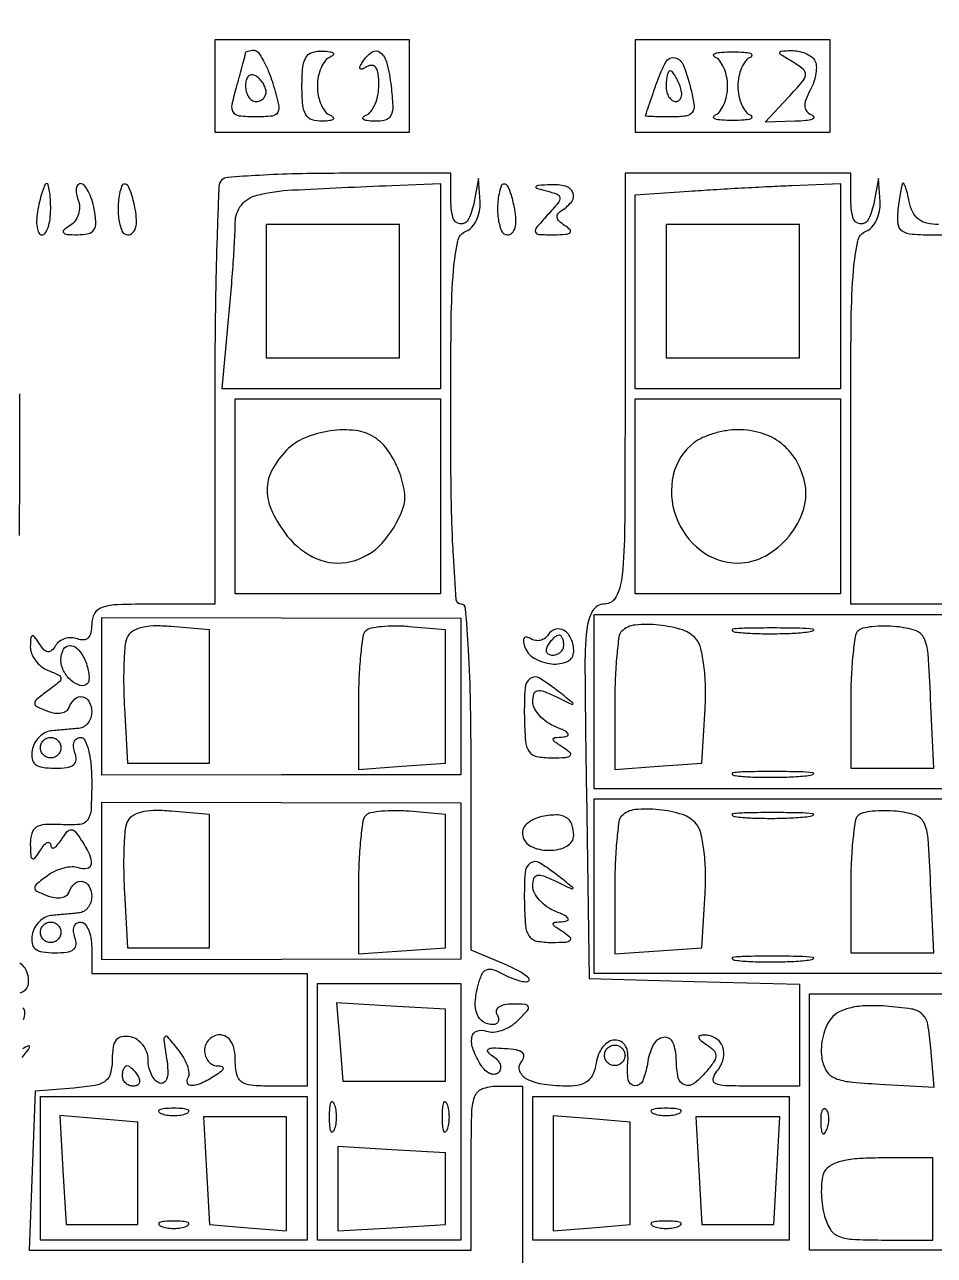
# Model space of a CAD drawing. Extents: x 4 to 1603, y 7 to 792.
# Drawn here: x 443.5 to 532.2, y 557.5 to 677.5 of the extents above; entities that cross this region are included whole.
import ezdxf

# ---------------------------------------------------------------- set-up
doc = ezdxf.new("R2010")
doc.units = 0

msp = doc.modelspace()

# ---------------------------------------------------------------- linework, layer by layer
for points in [[(4.463028, 790.750623, 0.090794), (4.267848, 789.688086, 0.000004), (4.202933, 675.011121, 0.000189), (4.180203, 548.51456, 0.000114), (4.244173, 398.5), (4.5, 7.5), (803.751263, 7.249377), (1603.002525, 6.998755), (1602.751263, 399.249377), (1602.5, 791.5), (803.718854, 791.750623, 0.000059), (387.797189, 791.831666, 0.000332), (164.795027, 791.700628, 0.000012), (5.544081, 791.497643, 0.311183)], [(467.661891, 671.75, -0.013487), (468.227508, 669.712703, -0.182881), (468.138269, 668.959487, -0.251733), (467.587932, 668.584688, -0.026173), (465.971177, 668.5, -0.026588), (464.39028, 668.584125, -0.233044), (463.81446, 668.948546, -0.191659), (463.689361, 669.677689, -0.017625), (464.141505, 671.493398, 0.002117), (464.470476, 672.659057, 0.003145), (464.747817, 673.682862, 0.001391), (464.976513, 674.558494, 0.063257), (465, 674.743398, -0.26665), (465.056711, 674.842178, -0.057404), (465.244464, 674.924623, -0.045605), (465.513369, 674.981359, -0.029207), (465.832219, 675, -0.235928), (466.214344, 674.809064, -0.032832), (466.712975, 674.045313, -0.031827), (467.219208, 672.994969, -0.021929)], [(473.25, 674.337719, 0.133037), (472.771054, 673.975095, 0.060902), (472.367188, 673.29608, 0.054085), (472.092738, 672.42994, 0.049739), (472, 671.5, 0.049739), (472.092738, 670.57006, 0.054085), (472.367188, 669.70392, 0.060902), (472.771054, 669.024905, 0.133037), (473.25, 668.662281, -0.095988), (473.554893, 668.464732, -0.45688), (473.545313, 668.282867, -0.132944), (473.203073, 668.139498, -0.023233), (472.5, 668.078947, -0.085924), (471.489697, 668.213061, -0.186716), (470.887218, 668.692917, -0.111068), (470.579681, 669.660307, -0.021646), (470.5, 671.5, -0.021646), (470.579681, 673.339693, -0.111068), (470.887218, 674.307083, -0.186716), (471.489697, 674.786939, -0.085924), (472.5, 674.921053, -0.023233), (473.203073, 674.860502, -0.132944), (473.545313, 674.717133, -0.45688), (473.554893, 674.535268, -0.095988)], [(479.189793, 671.5, -0.017329), (479.349009, 669.552292, -0.12415), (479.162802, 668.634297, -0.223224), (478.618, 668.189768, -0.071031), (477.549199, 668.078947, -0.022728), (476.827727, 668.139661, -0.125937), (476.46914, 668.282867, -0.457969), (476.45429, 668.464979, -0.102787), (476.75, 668.662281, 0.139043), (477.229205, 669.034073, 0.059439), (477.632812, 669.745735, 0.052438), (477.907386, 670.657911, 0.046935), (478, 671.64235, 0.031593), (477.934105, 672.684172, 0.113906), (477.705469, 673.304422, 0.233427), (477.332895, 673.5238, 0.158069), (476.845492, 673.404508, -0.029004), (476.386848, 673.156574, -0.315645), (476.190983, 673.190983, -0.315645), (476.156574, 673.386848, -0.029004), (476.404508, 673.845492, -0.099368), (477.318259, 674.823077, -0.342788), (478.12929, 674.791089, -0.158814), (478.786812, 673.73273, -0.031184)], [(514.25, 674.337719, 0.133037), (513.771054, 673.975095, 0.060902), (513.367188, 673.29608, 0.054085), (513.092738, 672.42994, 0.049739), (513, 671.5, 0.049739), (513.092738, 670.57006, 0.054085), (513.367188, 669.70392, 0.060902), (513.771054, 669.024905, 0.133037), (514.25, 668.662281, -0.300911), (514.377633, 668.476791, -0.339254), (514.251562, 668.306058, -0.055175), (513.579026, 668.190351, -0.015036), (512.5, 668.157895, -0.015036), (511.420974, 668.190351, -0.055175), (510.748438, 668.306058, -0.339254), (510.622367, 668.476791, -0.300911), (510.75, 668.662281, 0.133037), (511.228946, 669.024905, 0.060902), (511.632812, 669.70392, 0.054085), (511.907262, 670.57006, 0.049739), (512, 671.5, 0.049739), (511.907262, 672.42994, 0.054085), (511.632812, 673.29608, 0.060902), (511.228946, 673.975095, 0.133037), (510.75, 674.337719, -0.300911), (510.622367, 674.523209, -0.339254), (510.748438, 674.693942, -0.055175), (511.420974, 674.809649, -0.015036), (512.5, 674.842105, -0.015036), (513.579026, 674.809649, -0.055175), (514.251562, 674.693942, -0.339254), (514.377633, 674.523209, -0.300911)], [(520.487227, 674.020667, -0.126831), (520.64654, 673.50794, -0.049087), (520.609706, 672.759139, -0.04454), (520.406712, 671.916012, -0.041551), (520.054234, 671.101337, 0.032658), (519.623793, 670.153047, 0.111474), (519.530615, 669.485946, 0.171065), (519.745229, 669.008071, 0.106886), (520.25799, 668.659618, -0.287478), (520.398198, 668.46611, -0.338507), (520.276142, 668.282085, -0.060023), (519.625752, 668.141787, -0.016393), (518.575686, 668.078947), (515.651372, 668), (517.909339, 670.403495, 0.011222), (519.280099, 671.92984, 0.147969), (519.582793, 672.615935, 0.25885), (519.359712, 673.166624, 0.038191), (518.333653, 673.873087, -0.006332), (517.243353, 674.525607, -0.2261), (517.087519, 674.766545, -0.432051), (517.219245, 674.927365, -0.012724), (518.190983, 674.969591, -0.053034), (518.882703, 674.908571, -0.049521), (519.563035, 674.703388, -0.053118), (520.132596, 674.393703, -0.103637)], [(508.474899, 671, -0.030797), (508.727841, 669.611335, -0.196429), (508.541148, 668.934979, -0.19921), (507.936283, 668.58843, -0.031763), (506.545662, 668.5, -0.00371), (505.56954, 668.507243, -0.006182), (504.747788, 668.529603, -0.001532), (504.039115, 668.559832, -0.400893), (504, 668.600777, -0.081416), (504.01272, 668.678373, -0.000258), (504.330244, 669.61929, -0.001454), (504.693258, 670.682969, -0.000909), (505.124236, 671.92654, -0.042891), (506.013989, 673.912755, -0.346353), (506.875083, 674.273842, -0.241622), (507.706504, 673.508653, -0.027746)], [(465, 671.559017, 0.062283), (465.074545, 670.962904, 0.080552), (465.29375, 670.457961, 0.097988), (465.618621, 670.120018, 0.153634), (466, 670, 0.092995), (466.381732, 670.071618, 0.096318), (466.70625, 670.276414, 0.099231), (466.923444, 670.581949, 0.105429), (467, 670.940983, 0.089642), (466.926698, 671.346558, 0.053229), (466.70625, 671.7871, 0.051032), (466.382515, 672.193797, 0.06081), (466, 672.5, 0.139169), (465.620352, 672.607943, 0.191142), (465.29375, 672.478525, 0.138808), (465.073267, 672.110654, 0.066118)], [(506, 671.5, 0.062722), (506.07223, 670.926468, 0.08088), (506.284531, 670.440625, 0.098158), (506.599211, 670.115494, 0.152681), (506.968615, 670, 0.184534), (507.289193, 670.122486, 0.147206), (507.483616, 670.440625, 0.100118), (507.511135, 670.925634, 0.055937), (507.361626, 671.5, 0.02136), (507.112506, 672.074558, 0.030395), (506.839659, 672.559375, 0.030693), (506.579329, 672.912889, 0.222225), (506.393011, 673, 0.289661), (506.241071, 672.903916, 0.046727), (506.115447, 672.559375, 0.039339), (506.028469, 672.074824, 0.024748)], [(444.755249, 659.5, 0.031701), (444.634359, 658.541823, 0.053628), (444.670744, 657.734375, 0.076393), (444.843992, 657.183445, 0.285831), (445.138672, 657, 0.249889), (445.469414, 657.176307, 0.064968), (445.746985, 657.734375, 0.050289), (445.937276, 658.542347, 0.032714), (446, 659.5, 0.014412), (445.972369, 660.458419, 0.023639), (445.88737, 661.265625, 0.020244), (445.767351, 661.880837, 0.347462), (445.616577, 662, 0.300822), (445.443639, 661.885601, 0.017542), (445.2054, 661.265625, 0.021857), (444.966135, 660.4582, 0.013875)], [(448.677102, 660.399075, -0.089203), (448.806466, 659.720843, -0.07897), (448.700982, 659.008817, -0.080028), (448.382418, 658.372891, -0.095843), (447.895717, 657.914388, 0.030304), (447.277, 657.467936, 0.410297), (447.250122, 657.216378, 0.211923), (447.564824, 657.052194, 0.013988), (448.611328, 657.015313, 0.053312), (449.67284, 657.121037, 0.198405), (450.216929, 657.491289, 0.161198), (450.4062, 658.197342, 0.032799), (450.244751, 659.5, 0.030978), (449.999456, 660.457376, 0.044065), (449.656944, 661.265625, 0.052191), (449.275254, 661.831777, 0.221867), (448.914808, 662, 0.227398), (448.641766, 661.86905, 0.133029), (448.493516, 661.529728, 0.083418), (448.503367, 661.012595, 0.045258)], [(452.916667, 661.75, 0.057849), (452.596426, 660.218875, 0.05473), (452.62629, 658.625415, 0.0645), (452.951223, 657.388603, 0.305249), (453.528447, 657, 0.1962), (453.981154, 657.184754, 0.129922), (454.272314, 657.673313, 0.080747), (454.365752, 658.462148, 0.036426), (454.244751, 659.5, 0.021051), (453.919178, 660.88438, 0.06513), (453.543165, 661.76598, 0.265922), (453.205251, 661.958451, 0.322255)], [(484, 652), (484, 642), (473.355395, 642), (462.71079, 642), (463.348286, 648.75, 0.003242), (463.592849, 651.5321, 0.003268), (463.800606, 654.309649, 0.003187), (463.95036, 656.731788, 0.013185), (463.992891, 658.19774, -0.168596), (464.59197, 659.909332, -0.168382), (466.122881, 660.882893, -0.045288), (469.561178, 661.375405, -0.003209), (479.25, 661.815018), (484, 662)], [(489.916667, 661.75, 0.057849), (489.596426, 660.218875, 0.05473), (489.62629, 658.625415, 0.0645), (489.951223, 657.388603, 0.305249), (490.528447, 657, 0.1962), (490.981154, 657.184754, 0.129922), (491.272314, 657.673313, 0.080747), (491.365752, 658.462148, 0.036426), (491.244751, 659.5, 0.021051), (490.919178, 660.88438, 0.06513), (490.543165, 661.76598, 0.265922), (490.205251, 661.958451, 0.322255)], [(494.325476, 661.296139, -0.026644), (495.392406, 660.95881, -0.301537), (495.639284, 660.617037, -0.185163), (495.473538, 660.127313, -0.01076), (494.420488, 658.912141, 0.009532), (493.344364, 657.676489, 0.26578), (493.27146, 657.270996, 0.306192), (493.583412, 657.041207, 0.011748), (495.095012, 657.015313, 0.01517), (496.213243, 657.056375, 0.158438), (496.633907, 657.225032, 0.44098), (496.645652, 657.488376, 0.055038), (496.143237, 657.890313, -0.045108), (495.582121, 658.321264, -0.167837), (495.374236, 658.708088, -0.218762), (495.475495, 659.0737, -0.079241), (495.893237, 659.434017, 0.095549), (496.829576, 660.296035, 0.274816), (496.914139, 661.140615, 0.226116), (496.180547, 661.74539, 0.074186), (494.75, 661.883999, 0.004213), (493.512565, 661.809743, 0.222831), (493.310001, 661.697271, 0.518622), (493.35658, 661.561916, 0.007388)], [(523, 652), (523, 642), (513, 642), (503, 642), (503, 651.44774), (503, 660.895481), (508.25, 661.262758, -0.002247), (510.605267, 661.416895, -0.001422), (513.353125, 661.576486, -0.001427), (516.053582, 661.71789, -0.002634), (518.25, 661.815018), (523, 662)], [(469, 636, 0.075518), (467.576721, 634.066874, 0.12377), (467.100775, 632.10166, 0.111301), (467.594611, 629.996003, 0.053667), (469.07258, 627.634859, 0.125439), (471.948531, 625.427115, 0.161173), (475.250762, 625.143969, 0.14815), (478.273916, 626.908083, 0.101997), (480.344414, 630.322442, 0.123253), (480.501635, 631.945622, 0.057363), (479.94734, 634.001839, 0.056362), (478.910607, 635.943099, 0.095021), (477.600296, 637.234687, 0.11893), (475.726361, 637.922938, 0.064545), (473.258626, 637.889182, 0.063253), (470.813984, 637.215432, 0.097844)], [(508.745863, 636.75, 0.174608), (506.704694, 633.584654, 0.144592), (506.947317, 629.557807, 0.141647), (509.35263, 626.250494, 0.166663), (513, 625, 0.127066), (515.661737, 625.687534, 0.09532), (517.994429, 627.634937, 0.096556), (519.41594, 630.283443, 0.134794), (519.501792, 632.956719, 0.075456), (518.636063, 635.084005, 0.093759), (517.223503, 636.681316, 0.092832), (515.312956, 637.662885, 0.072492), (513, 638, 0.040769), (511.877789, 637.908345, 0.03071), (510.670529, 637.632812, 0.031409), (509.560758, 637.229492, 0.060307)], [(453.435168, 617.691645, 0.07139), (453.238803, 616.82921, 0.011456), (453.137728, 615.101067, 0.012467), (453.115983, 613.045741, 0.010651), (453.193204, 610.880801), (453.5, 605.5), (457.5, 605.5), (461.5, 605.5), (461.5, 612), (461.5, 618.5), (457.741963, 618.810844, 0.02481), (456.027408, 618.867303, 0.059458), (454.769065, 618.695787, 0.088331), (453.915513, 618.303867, 0.150557)], [(476.714259, 618.380925, 0.161926), (476.432321, 617.818017, 0.01077), (476.209813, 615.999173, 0.014657), (476.051973, 613.776036, 0.010393), (476, 611.275836), (476, 604.885004), (480.25, 605.192502), (484.5, 605.5), (484.5, 612), (484.5, 618.5), (480.964259, 618.797592, 0.020091), (479.558152, 618.859209, 0.025341), (478.257328, 618.797953, 0.024855), (477.200341, 618.640985, 0.148137)], [(494.5, 618, -0.101807), (494.175391, 617.656058, -0.098555), (493.737713, 617.463265, -0.097269), (493.254648, 617.45142, -0.096337), (492.80117, 617.622884, 0.082899), (492.417235, 617.779874, 0.283752), (492.172993, 617.696151, 0.204118), (492.085747, 617.398237, 0.050214), (492.198596, 616.889196, 0.182812), (493.130167, 615.737522, 0.105795), (494.843911, 615.172978, 0.133146), (496.382339, 615.41701, 0.295352), (497, 616.371432, 0.099672), (496.754805, 617.589226, 0.150124), (496.066103, 618.414564, 0.216309), (495.22088, 618.543452, 0.187785)], [(496, 617, -0.105053), (495.918938, 616.618444, -0.099167), (495.688914, 616.29375, -0.09642), (495.345238, 616.076123, -0.093332), (494.940983, 616, -0.108972), (494.586039, 616.078288, -0.182303), (494.3746, 616.29375, -0.161196), (494.343488, 616.6179, -0.082592), (494.5, 617, -0.029505), (494.768994, 617.382774, -0.035638), (495.066025, 617.70625, -0.038439), (495.34829, 617.934461, -0.151918), (495.559017, 618, -0.210953), (495.727648, 617.92554, -0.081139), (495.870461, 617.70625, -0.061769), (495.967655, 617.382849, -0.042167)], [(501.666667, 618.333333, 0.164525), (501.40303, 617.800239, 0.00974), (501.195833, 615.985193, 0.01384), (501.048475, 613.772673, 0.009706), (501, 611.275836), (501, 604.885004), (505.25, 605.192502), (509.5, 605.5), (509.805075, 610.831176, 0.020141), (509.842345, 613.038225, 0.026293), (509.689125, 615.051329, 0.027972), (509.384487, 616.684002, 0.113567), (508.93263, 617.581176, 0.1446), (507.59592, 618.477848, 0.050167), (505.298785, 618.95164, 0.04996), (502.992958, 618.959282, 0.173942)], [(512.727696, 618.278268, 0.02012), (514.234338, 618.152063, 0.010546), (516.11537, 618.110215, 0.010474), (518.048239, 618.148479, 0.015806), (519.727696, 618.270202, 0.062969), (520.351289, 618.416037, 0.78507), (520.335636, 618.550546, 0.026082), (519.006031, 618.645979, 0.004587), (516.5, 618.67186, 0.004873), (513.985512, 618.650253, 0.021409), (512.504386, 618.559569, 0.613017), (512.45162, 618.422293, 0.180442)], [(524.71406, 618.380727, 0.161584), (524.432267, 617.81904, 0.010906), (524.209755, 616.016005, 0.014763), (524.051963, 613.811481, 0.010483), (524, 611.333333), (524, 605), (528.04569, 605), (532.09138, 605), (531.79569, 611.75, 0.006402), (531.545199, 616.172352, 0.093325), (531.151536, 617.679455, 0.208524), (530.303654, 618.420158, 0.052355), (528.46406, 618.797393, 0.023563), (527.249413, 618.85882, 0.028525), (526.110172, 618.797672, 0.029193), (525.179428, 618.638837, 0.140413)], [(449.41655, 615.356872, -0.031258), (449.62435, 614.694304, -0.039766), (449.727614, 614.062167, -0.044304), (449.724434, 613.542119, -0.17442), (449.59007, 613.256736, -0.268399), (448.883805, 613.068129, -0.116311), (447.997009, 613.546915, -0.091782), (447.259177, 614.49544, -0.120085), (447, 615.559017, -0.122783), (447.258123, 616.594304, -0.299929), (447.916648, 616.953483, -0.204439), (448.74922, 616.512841, -0.078735)], [(492.180564, 610, 0.016227), (492.289253, 607.651735, 0.129375), (492.64399, 606.636086, 0.200161), (493.381304, 606.150541, 0.048304), (494.867884, 606.015313, 0.011143), (496.220364, 606.05333, 0.167921), (496.650616, 606.226739, 0.453051), (496.651774, 606.505592, 0.037628), (496, 607, -0.008404), (495.121204, 607.589093, -0.24563), (495, 607.820929, -0.382482), (495.141072, 607.978367, -0.014281), (496, 608.048074, 0.106512), (496.394497, 608.154981, 0.466402), (496.440591, 608.360038, 0.115092), (496.076137, 608.660782, 0.01964), (495.25, 609.031162, -0.055531), (494.389521, 609.493602, -0.057126), (493.660937, 610.130313, -0.063258), (493.165123, 610.836533, -0.122042), (493, 611.50296, -0.070792), (493.106516, 612.251507, -0.276534), (493.434963, 612.556578, -0.146611), (494.047104, 612.506137, -0.019475), (495.25, 611.980018, 0.000927), (496.805193, 611.229929, 0.374075), (496.913679, 611.259764, 0.387311), (496.896936, 611.368677, 0.000942), (495.55887, 612.444834, 0.03046), (493.674452, 613.774694, 0.303892), (492.757029, 613.741286, 0.224459), (492.247201, 612.814122, 0.01874)], [(447, 607, -0.099038), (446.923658, 606.618362, -0.097945), (446.70625, 606.29375, -0.097945), (446.381638, 606.076342, -0.099038), (446, 606, -0.099038), (445.618362, 606.076342, -0.097945), (445.29375, 606.29375, -0.097945), (445.076342, 606.618362, -0.099038), (445, 607, -0.099038), (445.076342, 607.381638, -0.097945), (445.29375, 607.70625, -0.097945), (445.618362, 607.923658, -0.099038), (446, 608, -0.099038), (446.381638, 607.923658, -0.097945), (446.70625, 607.70625, -0.097945), (446.923658, 607.381638, -0.099038)], [(512.727696, 604.278268, 0.02012), (514.234338, 604.152063, 0.010546), (516.11537, 604.110215, 0.010474), (518.048239, 604.148479, 0.015806), (519.727696, 604.270202, 0.062969), (520.351289, 604.416037, 0.78507), (520.335636, 604.550546, 0.026082), (519.006031, 604.645979, 0.004587), (516.5, 604.67186, 0.004873), (513.985512, 604.650253, 0.021409), (512.504386, 604.559569, 0.613017), (512.45162, 604.422293, 0.180442)], [(453.435168, 599.691645, 0.07139), (453.238803, 598.82921, 0.011456), (453.137728, 597.101067, 0.012467), (453.115983, 595.045741, 0.010651), (453.193204, 592.880801), (453.5, 587.5), (457.5, 587.5), (461.5, 587.5), (461.5, 594), (461.5, 600.5), (457.741963, 600.810844, 0.02481), (456.027408, 600.867303, 0.059458), (454.769065, 600.695787, 0.088331), (453.915513, 600.303867, 0.150557)], [(476.714259, 600.380925, 0.161926), (476.432321, 599.818017, 0.01077), (476.209813, 597.999173, 0.014657), (476.051973, 595.776036, 0.010393), (476, 593.275836), (476, 586.885004), (480.25, 587.192502), (484.5, 587.5), (484.5, 594), (484.5, 600.5), (480.964259, 600.797592, 0.020091), (479.558152, 600.859209, 0.025341), (478.257328, 600.797953, 0.024855), (477.200341, 600.640985, 0.148137)], [(493.75, 600.25074, 0.132049), (492.373829, 599.523989, 0.268458), (492.026766, 598.393219, 0.228342), (492.842192, 597.37601, 0.111984), (494.5, 597, 0.047734), (495.521252, 597.09772, 0.083213), (496.316268, 597.394098, 0.111514), (496.818168, 597.856992, 0.15208), (497, 598.440983, 0.089902), (496.800161, 599.543429, 0.177857), (496.22797, 600.20822, 0.137315), (495.236219, 600.44584, 0.046416)], [(501.666667, 600.333333, 0.164525), (501.40303, 599.800239, 0.00974), (501.195833, 597.985193, 0.01384), (501.048475, 595.772673, 0.009706), (501, 593.275836), (501, 586.885004), (505.25, 587.192502), (509.5, 587.5), (509.805075, 592.831176, 0.020141), (509.842345, 595.038225, 0.026293), (509.689125, 597.051329, 0.027972), (509.384487, 598.684002, 0.113567), (508.93263, 599.581176, 0.1446), (507.59592, 600.477848, 0.050167), (505.298785, 600.95164, 0.04996), (502.992958, 600.959282, 0.173942)], [(512.727696, 600.278268, 0.02012), (514.234338, 600.152063, 0.010546), (516.11537, 600.110215, 0.010474), (518.048239, 600.148479, 0.015806), (519.727696, 600.270202, 0.062969), (520.351289, 600.416037, 0.78507), (520.335636, 600.550546, 0.026082), (519.006031, 600.645979, 0.004587), (516.5, 600.67186, 0.004873), (513.985512, 600.650253, 0.021409), (512.504386, 600.559569, 0.613017), (512.45162, 600.422293, 0.180442)], [(524.71406, 600.380727, 0.161584), (524.432267, 599.81904, 0.010906), (524.209755, 598.016005, 0.014763), (524.051963, 595.811481, 0.010483), (524, 593.333333), (524, 587), (528.04569, 587), (532.09138, 587), (531.79569, 593.75, 0.006402), (531.545199, 598.172352, 0.093325), (531.151536, 599.679455, 0.208524), (530.303654, 600.420158, 0.052355), (528.46406, 600.797393, 0.023563), (527.249413, 600.85882, 0.028525), (526.110172, 600.797672, 0.029193), (525.179428, 600.638837, 0.140413)], [(492.180564, 592, 0.016227), (492.289253, 589.651735, 0.129375), (492.64399, 588.636086, 0.200161), (493.381304, 588.150541, 0.048304), (494.867884, 588.015313, 0.011143), (496.220364, 588.05333, 0.167921), (496.650616, 588.226739, 0.453051), (496.651774, 588.505592, 0.037628), (496, 589, -0.008404), (495.121204, 589.589093, -0.24563), (495, 589.820929, -0.382482), (495.141072, 589.978367, -0.014281), (496, 590.048074, 0.106512), (496.394497, 590.154981, 0.466402), (496.440591, 590.360038, 0.115092), (496.076137, 590.660782, 0.01964), (495.25, 591.031162, -0.055531), (494.389521, 591.493602, -0.057126), (493.660937, 592.130313, -0.063258), (493.165123, 592.836533, -0.122042), (493, 593.50296, -0.070792), (493.106516, 594.251507, -0.276534), (493.434963, 594.556578, -0.146611), (494.047104, 594.506137, -0.019475), (495.25, 593.980018, 0.000927), (496.805193, 593.229929, 0.374075), (496.913679, 593.259764, 0.387311), (496.896936, 593.368677, 0.000942), (495.55887, 594.444834, 0.03046), (493.674452, 595.774694, 0.303892), (492.757029, 595.741286, 0.224459), (492.247201, 594.814122, 0.01874)], [(447, 589, -0.099038), (446.923658, 588.618362, -0.097945), (446.70625, 588.29375, -0.097945), (446.381638, 588.076342, -0.099038), (446, 588, -0.099038), (445.618362, 588.076342, -0.097945), (445.29375, 588.29375, -0.097945), (445.076342, 588.618362, -0.099038), (445, 589, -0.099038), (445.076342, 589.381638, -0.097945), (445.29375, 589.70625, -0.097945), (445.618362, 589.923658, -0.099038), (446, 590, -0.099038), (446.381638, 589.923658, -0.097945), (446.70625, 589.70625, -0.097945), (446.923658, 589.381638, -0.099038)], [(512.727696, 586.278268, 0.02012), (514.234338, 586.152063, 0.010546), (516.11537, 586.110215, 0.010474), (518.048239, 586.148479, 0.015806), (519.727696, 586.270202, 0.062969), (520.351289, 586.416037, 0.78507), (520.335636, 586.550546, 0.026082), (519.006031, 586.645979, 0.004587), (516.5, 586.67186, 0.004873), (513.985512, 586.650253, 0.021409), (512.504386, 586.559569, 0.613017), (512.45162, 586.422293, 0.180442)], [(522.086768, 580.604549, 0.072529), (521.635246, 579.864648, 0.041815), (521.306796, 578.871977, 0.040791), (521.139515, 577.797307, 0.053477), (521.173236, 576.805042, 0.088141), (521.580701, 575.561537, 0.162662), (522.346618, 574.839638, 0.082164), (523.785905, 574.442291, 0.012042), (526.813612, 574.195534), (532.127225, 573.891069), (531.813612, 577.695534, 0.022606), (531.513984, 580.033703, 0.163316), (530.98093, 581.017787, 0.151769), (529.942544, 581.518556, 0.01874), (527.413532, 581.799507, 0.026098), (525.552085, 581.83856, 0.047403), (524.043347, 581.647533, 0.060272), (522.884363, 581.236153, 0.104527)], [(502, 577, -0.099038), (501.923658, 576.618362, -0.097945), (501.70625, 576.29375, -0.097945), (501.381638, 576.076342, -0.099038), (501, 576, -0.099038), (500.618362, 576.076342, -0.097945), (500.29375, 576.29375, -0.097945), (500.076342, 576.618362, -0.099038), (500, 577, -0.099038), (500.076342, 577.381638, -0.097945), (500.29375, 577.70625, -0.097945), (500.618362, 577.923658, -0.099038), (501, 578, -0.099038), (501.381638, 577.923658, -0.097945), (501.70625, 577.70625, -0.097945), (501.923658, 577.381638, -0.099038)], [(454.5, 575, -0.082592), (454.656512, 574.6179, -0.161196), (454.6254, 574.29375, -0.182303), (454.413961, 574.078288, -0.108972), (454.059017, 574, -0.093332), (453.654762, 574.076123, -0.09642), (453.311086, 574.29375, -0.099167), (453.081062, 574.618444, -0.105053), (453, 575, -0.042167), (453.032345, 575.382849, -0.061769), (453.129539, 575.70625, -0.081139), (453.272352, 575.92554, -0.210953), (453.440983, 576, -0.151918), (453.65171, 575.934461, -0.038439), (453.933975, 575.70625, -0.035638), (454.231006, 575.382774, -0.029505)], [(473.157895, 571, 0.017491), (473.189089, 570.10856, 0.078554), (473.306058, 569.601562, 0.447206), (473.474999, 569.540618, 0.174857), (473.662281, 569.75, 0.057986), (473.818615, 570.320008, 0.037979), (473.87034, 571, 0.037979), (473.818615, 571.679992, 0.057986), (473.662281, 572.25, 0.174857), (473.474999, 572.459382, 0.447206), (473.306058, 572.398438, 0.078554), (473.189089, 571.89144, 0.017491)], [(484.157895, 571, 0.017491), (484.189089, 570.10856, 0.078554), (484.306058, 569.601562, 0.447206), (484.474999, 569.540618, 0.174857), (484.662281, 569.75, 0.057986), (484.818615, 570.320008, 0.037979), (484.87034, 571, 0.037979), (484.818615, 571.679992, 0.057986), (484.662281, 572.25, 0.174857), (484.474999, 572.459382, 0.447206), (484.306058, 572.398438, 0.078554), (484.189089, 571.89144, 0.017491)], [(456.75, 571.337719, 0.057986), (457.320008, 571.181385, 0.037979), (458, 571.12966, 0.037979), (458.679992, 571.181385, 0.057986), (459.25, 571.337719, 0.174857), (459.459382, 571.525001, 0.447206), (459.398438, 571.693942, 0.078554), (458.89144, 571.810911, 0.017491), (458, 571.842105, 0.017491), (457.10856, 571.810911, 0.078554), (456.601562, 571.693942, 0.447206), (456.540618, 571.525001, 0.174857)], [(504.75, 571.337719, 0.057986), (505.320008, 571.181385, 0.037979), (506, 571.12966, 0.037979), (506.679992, 571.181385, 0.057986), (507.25, 571.337719, 0.174857), (507.459382, 571.525001, 0.447206), (507.398438, 571.693942, 0.078554), (506.89144, 571.810911, 0.017491), (506, 571.842105, 0.017491), (505.10856, 571.810911, 0.078554), (504.601562, 571.693942, 0.447206), (504.540618, 571.525001, 0.174857)], [(521.078947, 570.416667, 0.018894), (521.137993, 569.670344, 0.168741), (521.279315, 569.37858, 0.470617), (521.461564, 569.395823, 0.054073), (521.683114, 569.8125, 0.051402), (521.839148, 570.359369, 0.05415), (521.876576, 570.916927, 0.060344), (521.797407, 571.402231, 0.126455), (521.604167, 571.729167, 0.296942), (521.385309, 571.77538, 0.208169), (521.200665, 571.592839, 0.077125), (521.089945, 571.112848, 0.028489)], [(521.360768, 565.497764, 0.066995), (521.182805, 564.746567, 0.027866), (521.137794, 563.703092, 0.026957), (521.213645, 562.564313, 0.031384), (521.411205, 561.497764, 0.066329), (521.955176, 560.129362, 0.16162), (522.747283, 559.406831, 0.091803), (524.120949, 559.076587, 0.013211), (527.019052, 559), (532, 559), (532, 563), (532, 567), (526.968615, 567, 0.017273), (524.613771, 566.918627, 0.0482), (522.984912, 566.646713, 0.075454), (521.921967, 566.181741, 0.161741)], [(456.75, 560.337719, 0.057986), (457.320008, 560.181385, 0.037979), (458, 560.12966, 0.037979), (458.679992, 560.181385, 0.057986), (459.25, 560.337719, 0.174857), (459.459382, 560.525001, 0.447206), (459.398438, 560.693942, 0.078554), (458.89144, 560.810911, 0.017491), (458, 560.842105, 0.017491), (457.10856, 560.810911, 0.078554), (456.601562, 560.693942, 0.447206), (456.540618, 560.525001, 0.174857)], [(504.75, 560.337719, 0.057986), (505.320008, 560.181385, 0.037979), (506, 560.12966, 0.037979), (506.679992, 560.181385, 0.057986), (507.25, 560.337719, 0.174857), (507.459382, 560.525001, 0.447206), (507.398438, 560.693942, 0.078554), (506.89144, 560.810911, 0.017491), (506, 560.842105, 0.017491), (505.10856, 560.810911, 0.078554), (504.601562, 560.693942, 0.447206), (504.540618, 560.525001, 0.174857)]]:
    msp.add_lwpolyline(points, format="xyb", close=True)
for points in [[(462, 671.5), (462, 667), (471.5, 667), (481, 667), (481, 671.5), (481, 676), (471.5, 676), (462, 676)], [(503, 671.5), (503, 667), (512.5, 667), (522, 667), (522, 671.5), (522, 676), (512.5, 676), (503, 676)], [(467, 651.5), (467, 645), (473.5, 645), (480, 645), (480, 651.5), (480, 658), (473.5, 658), (467, 658)], [(506, 651.5), (506, 645), (512.5, 645), (519, 645), (519, 651.5), (519, 658), (512.5, 658), (506, 658)], [(484, 631.5), (484, 622), (474, 622), (464, 622), (464, 631.5), (464, 641), (474, 641), (484, 641)], [(523, 631.5), (523, 622), (513, 622), (503, 622), (503, 631.5), (503, 641), (513, 641), (523, 641)], [(486, 612), (486, 604.369353), (468.5, 604.342064), (451, 604.314775), (451, 612), (451, 619.685225), (468.5, 619.657936), (486, 619.630647)], [(534, 611.5), (534, 603), (516.5, 603), (499, 603), (499, 611.5), (499, 620), (516.5, 620), (534, 620)], [(486, 594), (486, 586.369353), (468.5, 586.342064), (451, 586.314775), (451, 594), (451, 601.685225), (468.5, 601.657936), (486, 601.630647)], [(534, 593.5), (534, 585), (516.5, 585), (499, 585), (499, 593.5), (499, 602), (516.5, 602), (534, 602)], [(486, 571.5), (486, 559), (479, 559), (472, 559), (472, 571.5), (472, 584), (479, 584), (486, 584)], [(474.186388, 578.304466), (474.5, 574.5), (479.5, 574.5), (484.5, 574.5), (484.5, 578), (484.5, 581.5), (479.186388, 581.804466), (473.872775, 582.108931)], [(534, 570.5), (534, 558), (527, 558), (520, 558), (520, 570.5), (520, 583), (527, 583), (534, 583)], [(471, 566), (471, 559), (458, 559), (445, 559), (445, 566), (445, 573), (458, 573), (471, 573)], [(518, 566), (518, 559), (505.5, 559), (493, 559), (493, 566), (493, 573), (505.5, 573), (518, 573)], [(447.195534, 565.813612), (447.5, 560.5), (451, 560.5), (454.5, 560.5), (454.5, 565.5), (454.5, 570.5), (450.695534, 570.813612), (446.891069, 571.127225)], [(461.19774, 565.75), (461.5, 560.5), (465.25, 560.189635), (469, 559.879269), (469, 565.439635), (469, 571), (464.94774, 571), (460.895481, 571)], [(495, 565.5), (495, 559.879269), (498.75, 560.189635), (502.5, 560.5), (502.5, 565.5), (502.5, 570.5), (498.75, 570.810365), (495, 571.120731)], [(509.19774, 565.75), (509.5, 560.5), (513, 560.5), (516.5, 560.5), (516.80226, 565.75), (517.104519, 571), (513, 571), (508.895481, 571)], [(474, 564), (474, 559.895481), (479.25, 560.19774), (484.5, 560.5), (484.5, 564), (484.5, 567.5), (479.25, 567.80226), (474, 568.104519)]]:
    msp.add_lwpolyline(points, close=True)
for points in [[(535, 621), (529.5, 621), (524, 621), (524, 638.893011, -0.002714), (524.052957, 648.648978, -0.017548), (524.279, 653.564982, -0.030776), (524.686557, 656.404156, -0.255417), (525.5, 657.361626, 0.120009), (526.063492, 657.751517, 0.070432), (526.519372, 658.438304, 0.063868), (526.803958, 659.303411, 0.062549), (526.863818, 660.218615), (526.727636, 662.5), (526.294267, 660.25, -0.060507), (525.739593, 658.525214, -0.322348), (524.927, 658.065201, -0.315898), (524.216896, 658.688631, -0.059658), (524, 660.5), (524, 663), (513, 663), (502, 663), (502, 642, -0.001439), (501.961051, 628.462515, -0.022569), (501.725922, 623.845722, -0.08725), (501.141681, 621.735332, -0.289358), (499.977441, 621, 0.270091), (498.835833, 620.334798, 0.10539), (498.265776, 618.527884, 0.025985), (498.090625, 614.516827, 0.001653), (498.227441, 602.75), (498.5, 584.5), (508.75, 584.215017), (519, 583.930034), (519, 578.965017), (519, 574), (514.377555, 574, -0.008296), (511.805312, 574.042681, -0.092764), (510.80981, 574.263394, -0.369982), (510.586323, 574.715737, -0.111176), (510.963645, 575.456195, 0.107837), (511.579716, 576.645704, 0.153488), (511.530606, 577.826696, 0.172312), (510.834202, 578.674906, 0.139634), (509.690983, 578.984687, 0.079358), (509.292825, 578.915832, 0.393663), (509.195061, 578.733031, 0.163461), (509.380043, 578.452536, 0.024895), (509.935698, 578.060903, -0.050531), (510.627794, 577.518034, -0.190605), (510.852214, 577.026082, -0.156052), (510.699562, 576.448336, -0.03121), (510.063253, 575.576215, -0.048563), (508.765544, 574.289812, -0.255772), (507.813641, 574.113479, -0.267642), (507.183523, 574.817402, -0.051823), (507, 576.583333, 0.099758), (506.665004, 578.245672, 0.341983), (505.766881, 578.752832, 0.246964), (504.754387, 578.015823, 0.077969), (504.180449, 576.171672, -0.064213), (503.719682, 574.534519, -0.311803), (502.947326, 574.046302, -0.354459), (502.312752, 574.605212, -0.068332), (502.26179, 576.25, 0.049634), (502.267821, 577.208536, 0.104933), (502.047835, 577.914702, 0.14086), (501.614667, 578.343068, 0.125641), (501, 578.5, 0.139711), (500.402941, 578.329848, 0.08408), (499.846757, 577.839062, 0.072525), (499.414593, 577.110227, 0.062417), (499.180449, 576.25, -0.063454), (498.896998, 575.217055, -0.119481), (498.388781, 574.523512, -0.116767), (497.610345, 574.129963, -0.05897), (496.512237, 574, -0.033983), (494.10385, 574.163879, -0.084513), (492.424408, 574.691693, -0.189077), (491.734254, 575.472379, -0.266711), (491.888801, 576.366783, 0.123953), (492.133682, 576.879286, 0.282387), (491.991814, 577.266314, 0.127214), (491.403962, 577.525974, 0.02577), (490.261032, 577.653757, 0.013585), (489.104472, 577.691525, 0.134112), (488.63854, 577.567, 0.486265), (488.605751, 577.330577, 0.062539), (489.067747, 576.95813, -0.066001), (489.535605, 576.575606, -0.100446), (489.810592, 576.130475, -0.129389), (489.852367, 575.69579, -0.157242), (489.666667, 575.333333, -0.169686), (489.297727, 575.155466, -0.125728), (488.845752, 575.217816, -0.094362), (488.374268, 575.523623, -0.060905), (487.96094, 576.02896, -0.05022), (487.196817, 577.557536, -0.129618), (487.068048, 578.774662, -0.272575), (487.559895, 579.377178, -0.182065), (488.474301, 579.371488, 0.111492), (489.156074, 579.272391, 0.061639), (489.984683, 579.441088, 0.056807), (490.825249, 579.834206, 0.058679), (491.54573, 580.402873, 0.011815), (492.482331, 581.384817, 0.271495), (492.559376, 581.75, 0.307192), (492.278884, 581.96431, 0.014088), (491.012412, 582, 0.046087), (490.239248, 581.928583, 0.100332), (489.689332, 581.70625, 0.178288), (489.448132, 581.378011, 0.211686), (489.5, 581, -0.076764), (489.661825, 580.617617, -0.154201), (489.642737, 580.29375, -0.186277), (489.449529, 580.079239, -0.117858), (489.118034, 580, -0.144186), (488.177595, 580.276954, -0.15921), (487.581157, 581.011161, -0.108548), (487.399913, 582.208674, -0.04747), (487.658621, 583.802567, -0.037722), (488.036651, 584.901965, -0.191704), (488.4857, 585.351005, -0.189838), (489.123458, 585.371014, -0.036904), (490.19603, 584.895088, 0.025284), (490.985133, 584.522784, 0.035828), (491.722195, 584.279626, 0.039023), (492.321793, 584.177301, 0.22268), (492.617711, 584.284378, 0.431464), (492.610444, 584.532605, 0.03617), (492.042325, 584.968588, 0.030628), (491.163358, 585.473028, 0.01677), (490.032065, 585.986718), (487, 587.242641), (487, 604.12132, 0.004366), (486.937795, 611.245631, 0.010429), (486.735188, 616.53033, 0.00538), (486.451235, 620.583785, 0.39077), (486, 621, -0.392328), (485.546474, 621.420601, -0.004867), (485.263972, 625.723253, -0.00987), (485.06191, 631.319732, -0.004087), (485, 638.893011, -0.002714), (485.052957, 648.648978, -0.017548), (485.279, 653.564982, -0.030776), (485.686557, 656.404156, -0.255417), (486.5, 657.361626, 0.120009), (487.063492, 657.751517, 0.070432), (487.519372, 658.438304, 0.063868), (487.803958, 659.303411, 0.062549), (487.863818, 660.218615), (487.727636, 662.5), (487.294267, 660.25, -0.060507), (486.739593, 658.525214, -0.322348), (485.927, 658.065201, -0.315898), (485.216896, 658.688631, -0.059658), (485, 660.5), (485, 663), (474.166667, 663, 0.005745), (469.966687, 662.951739, 0.008732), (466.319792, 662.804167, 0.004165), (463.249211, 662.600487, 0.179603), (462.666667, 662.333333, 0.189293), (462.3963, 661.713378, 0.001337), (462.195833, 655.889583, 0.004867), (462.048101, 649.175859, 0.003067), (462, 641.333333), (462, 621), (456, 621, 0.008551), (452.550602, 620.941003, 0.070826), (451.011957, 620.667974, 0.185162), (450.277006, 620.069733, 0.131095), (450, 619.031385, -0.052766), (449.913702, 618.215926, -0.141656), (449.640525, 617.706607, -0.18825), (449.19604, 617.505493, -0.105177), (448.601151, 617.599558, 0.085845), (448.012008, 617.716004, 0.079065), (447.399907, 617.633528, 0.08143), (446.859287, 617.369547, 0.100456), (446.476151, 616.961411, -0.060793), (446.084301, 616.471869, -0.225854), (445.720424, 616.347194, -0.184732), (445.341198, 616.544384, -0.040313), (444.890313, 617.143237, 0.016782), (444.429633, 617.819012, 0.324484), (444.201658, 617.892381, 0.304626), (444.049444, 617.697562, 0.015633), (444.015313, 616.856989, 0.095853), (444.140099, 616.178186, 0.067305), (444.518561, 615.49733, 0.064928), (445.082159, 614.917743, 0.075112), (445.75, 614.535569, -0.019068), (446.793932, 614.084376, -0.292835), (446.991265, 613.766075, -0.222057), (446.807596, 613.387593, -0.011811), (445.72061, 612.546847, 0.011565), (444.628147, 611.702724, 0.223673), (444.446894, 611.327222, 0.293052), (444.644836, 611.011874, 0.018431), (445.701534, 610.561038, 0.057362), (446.401016, 610.381083, 0.079156), (447.048276, 610.39453, 0.100472), (447.543843, 610.591907, 0.169019), (447.814257, 610.942771, -0.131228), (448.351612, 611.758109, -0.235985), (449.10715, 611.962033, -0.223833), (449.755082, 611.479343, -0.123146), (450, 610.5, -0.080541), (449.905687, 609.918299, -0.084477), (449.632812, 609.406741, -0.090984), (449.22708, 609.043094, -0.114816), (448.75, 608.88465, -0.000136), (448.165149, 608.83084, -0.000069), (447.431368, 608.763631, -0.000069), (446.675453, 608.694605, -0.000104), (446.016358, 608.63465, 0.104751), (445.423874, 608.45186, 0.073619), (444.868754, 608.025491, 0.06969), (444.434068, 607.42894, 0.074847), (444.193034, 606.75, 0.087444), (444.178828, 605.927767, 0.187699), (444.493409, 605.388705, 0.132433), (445.190223, 605.087397, 0.036215), (446.395291, 605, 0.031369), (447.577214, 605.074225, 0.132322), (448.228687, 605.340914, 0.221947), (448.473531, 605.808571, 0.103342), (448.361626, 606.5, -0.06502), (448.22328, 607.073899, -0.112257), (448.280284, 607.559375, -0.151946), (448.519085, 607.878743, -0.158089), (448.893011, 608, -0.286365), (449.335281, 607.724071, -0.051397), (449.686222, 606.770036, -0.040264), (449.923521, 605.381805, -0.022208), (450, 603.660765, -0.012207), (449.933341, 600.930817, -0.14497), (449.587441, 599.942803, -0.221711), (448.818014, 599.512683, -0.03321), (447, 599.5, 0.027562), (445.435526, 599.506742, 0.130393), (444.589042, 599.235474, 0.185978), (444.151957, 598.640505, 0.068399), (444.015313, 597.589235, 0.011402), (444.049264, 596.462799, 0.249657), (444.213909, 596.189523, 0.382714), (444.466911, 596.23865, 0.018561), (445, 597, -0.029362), (445.376142, 597.513252, -0.104377), (445.693617, 597.765625, -0.319847), (445.897494, 597.733668, -0.193765), (446, 597.5, 0.196466), (446.103952, 597.266348, 0.315316), (446.310881, 597.234375, 0.103869), (446.633319, 597.487001, 0.029585), (447.015313, 598, -0.02521), (447.610943, 598.814678, -0.226004), (448, 599, -0.226004), (448.389057, 598.814678, -0.02521), (448.984687, 598, -0.034803), (449.769661, 596.601007, -0.136628), (449.935646, 595.635053, -0.332884), (449.540336, 595.205659, -0.13848), (448.708108, 595.281768, 0.104692), (448.087792, 595.380463, 0.049925), (447.285319, 595.258682, 0.046435), (446.439113, 594.956316, 0.048886), (445.678718, 594.507023, 0.012237), (444.619945, 593.692331, 0.229455), (444.446075, 593.322412, 0.287678), (444.647241, 593.00991, 0.018054), (445.701534, 592.561038, 0.057362), (446.401016, 592.381083, 0.079156), (447.048276, 592.39453, 0.100472), (447.543843, 592.591907, 0.169019), (447.814257, 592.942771, -0.131228), (448.351612, 593.758109, -0.235985), (449.10715, 593.962033, -0.223833), (449.755082, 593.479343, -0.123146), (450, 592.5, -0.080541), (449.905687, 591.918299, -0.084477), (449.632812, 591.406741, -0.090984), (449.22708, 591.043094, -0.114816), (448.75, 590.88465, -0.000136), (448.165149, 590.83084, -0.000069), (447.431368, 590.763631, -0.000069), (446.675453, 590.694605, -0.000104), (446.016358, 590.63465, 0.104751), (445.423874, 590.45186, 0.073619), (444.868754, 590.025491, 0.06969), (444.434068, 589.42894, 0.074847), (444.193034, 588.75, 0.087444), (444.178828, 587.927767, 0.187699), (444.493409, 587.388705, 0.132433), (445.190223, 587.087397, 0.036215), (446.395291, 587, 0.031369), (447.577214, 587.074225, 0.132322), (448.228687, 587.340914, 0.221947), (448.473531, 587.808571, 0.103342), (448.361626, 588.5, -0.06502), (448.22328, 589.073899, -0.112257), (448.280284, 589.559375, -0.151946), (448.519085, 589.878743, -0.158089), (448.893011, 590, -0.2103), (449.316301, 589.813726, -0.081387), (449.674822, 589.265625, -0.06197), (449.918794, 588.457112, -0.042346), (450, 587.5), (450, 585), (460.5, 585), (471, 585), (471, 579.5), (471, 574), (467.5, 574, -0.021436), (465.534425, 574.084309, -0.13443), (464.6, 574.428571, -0.189121), (464.138668, 575.13778, -0.050766), (464, 576.5, 0.04716), (463.90137, 577.543379, 0.088208), (463.6, 578.333333, 0.118484), (463.11998, 578.822179, 0.140575), (462.5, 579, 0.099038), (461.927543, 578.885486, 0.097945), (461.440625, 578.559375, 0.097945), (461.114514, 578.072457, 0.099038), (461, 577.5, 0.081749), (461.094491, 576.92593, 0.09112), (461.367188, 576.436127, 0.099323), (461.773192, 576.105752, 0.118755), (462.25, 575.984687, -0.066727), (462.704915, 575.918023, -0.405416), (462.8125, 575.730859, -0.167501), (462.621859, 575.440231, -0.021149), (462, 575, -0.034249), (460.727832, 574.296292, -0.095286), (459.741889, 574.047902, -0.331542), (459.352207, 574.305151, -0.229038), (459.40895, 574.852678, 0.174792), (459.50559, 575.311739, 0.053121), (459.330645, 576.01222, 0.045995), (458.950553, 576.813728, 0.036274), (458.402358, 577.602678, 0.006724), (457.406701, 578.801164, 0.406992), (457.152478, 578.824386, 0.262319), (457.036011, 578.529171, 0.004303), (457.303296, 576.710365, -0.026721), (457.421908, 575.541036, -0.08116), (457.331046, 574.749582, -0.175481), (457.047835, 574.355961, -0.235104), (456.618905, 574.296453, -0.131268), (456.190528, 574.580188, -0.066911), (455.828151, 575.120097, -0.059332), (455.5821, 575.817952, -0.054931), (455.498205, 576.572738, 0.087055), (455.365644, 577.32416, 0.079043), (454.983401, 578.013909, 0.080927), (454.416045, 578.5377, 0.098754), (453.748205, 578.809975, 0.087291), (452.929391, 578.823169, 0.18611), (452.390425, 578.510242, 0.132844), (452.088215, 577.819847, 0.037134), (452, 576.633689, -0.057048), (451.843928, 575.270244, -0.176166), (451.346057, 574.504829, -0.120477), (450.334514, 574.070524, -0.020797), (448.25, 573.810365), (444.5, 573.5), (444.207936, 565.75), (443.915871, 558), (465.457936, 558), (487, 558), (487, 566, -0.004478), (487.046662, 571.210294, -0.071364), (487.328125, 572.95, -0.227396), (488.051387, 573.726255, -0.093656), (489.5, 574), (492, 574), (492, 558), (492, 542)], [(532.569551, 658, -0.057147), (531.43057, 658.130604, -0.109839), (530.605989, 658.526016, -0.114207), (530.046863, 659.221086, -0.065022), (529.705733, 660.25, 0.012689), (529.523887, 661.080118, 0.029021), (529.335184, 661.692187, 0.059627), (529.170875, 662.010747, 0.590153), (529.052849, 662, 0.054339), (528.9538, 661.685517, 0.006902), (528.824511, 660.985937, 0.008025), (528.69541, 660.148137, 0.006596), (528.583786, 659.25, 0.063399), (528.603552, 658.027643, 0.219921), (529.023383, 657.380862, 0.125035), (529.982352, 657.070165, 0.016136), (532.155917, 657, 0.01613), (534.390462, 657.072103, 0.135968)], [(442.960879, 627.691414, 0.001417), (443, 641.5)], [(443.015944, 583.103322, 0.145278), (443.57429, 583.424008, 0.16263), (443.830011, 583.969349, 0.07824), (443.798674, 584.75, 0.092524), (443.502493, 585.48981, 0.124675), (442.980507, 585.983353, 0.106971)], [(443.361626, 580.5, 0.09255), (443.486281, 581.177969, 0.211375), (443.278961, 581.643019, 0.146453)], [(443.208262, 576.789204, 0.007026), (443.836833, 577.587895, 0.149669), (443.940497, 577.867037, 0.573489), (443.823688, 577.944884, 0.021845), (443.25792, 577.637836, -0.102849)]]:
    msp.add_lwpolyline(points, format="xyb")

doc.saveas('drawing.dxf')
